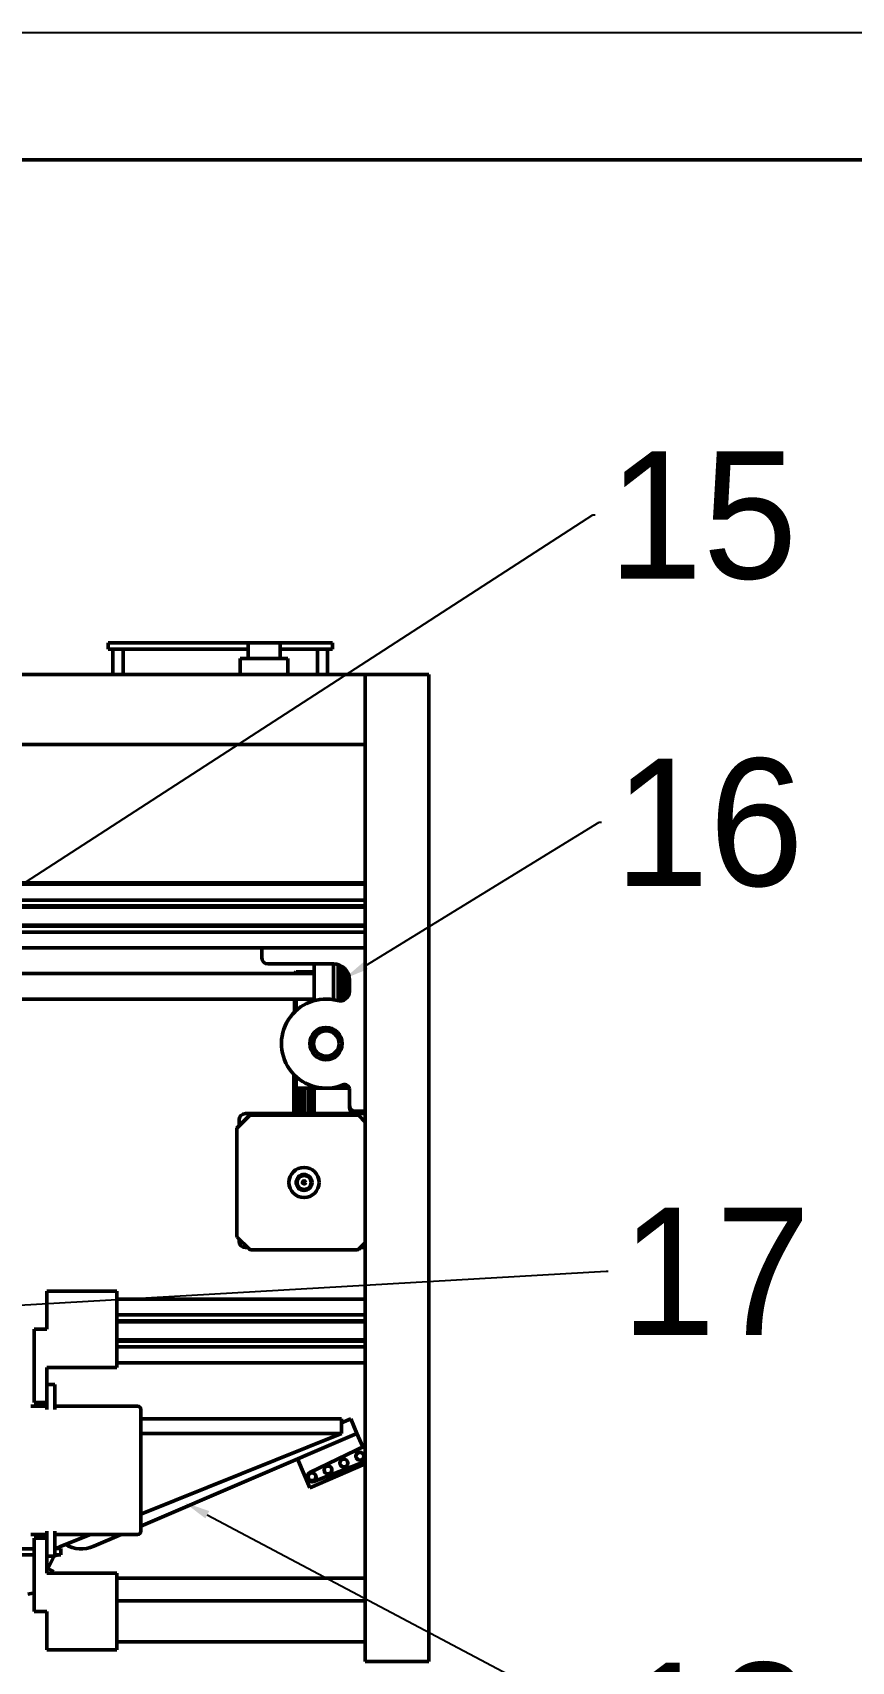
# Model space of a CAD drawing. Header units: millimetres. Extents: x 0 to 2215, y 0 to 863.
# Drawn here: x 1802 to 1930.6, y 607.7 to 863.5 of the extents above; entities that cross this region are included whole.
import ezdxf
from ezdxf import colors
from ezdxf.entities.mleader import LeaderData, LeaderLine
from ezdxf.math import Vec2, Vec3

# ---------------------------------------------------------------- set-up
doc = ezdxf.new("R2010")
doc.units = ezdxf.units.MM
doc.layers.add('粗实线层', color=7, linetype='Continuous', lineweight=50)
doc.layers.add('细实线层', color=7, linetype='Continuous')
doc.styles.get("Standard").update_dxf_attribs({"font": ''})
doc.styles.get('Standard').set_extended_font_data('汉仪长仿宋体')

msp = doc.modelspace()

# ---------------------------------------------------------------- linework, layer by layer
at = {"layer": '粗实线层', "color": 255, "lineweight": 13, "ltscale": 3}
msp.add_line((1045.51, 843.5), (2194.51, 843.5), dxfattribs=at)
at = {"layer": '粗实线层'}
for p, q in [((1813.85, 767.67), (1835.86, 767.67)), ((1813.85, 767.67), (1813.85, 766.67)), ((1835.86, 767.67), (1835.86, 765.17)), ((1835.86, 767.67), (1840.86, 767.67)), ((1840.86, 765.17), (1840.86, 767.67)), ((1840.86, 767.67), (1849.1, 767.67)), ((1849.1, 767.67), (1849.1, 766.67)), ((1813.85, 766.67), (1835.86, 766.67)), ((1814.62, 766.67), (1814.62, 762.67)), ((1816.22, 762.67), (1816.22, 766.67)), ((1834.61, 765.17), (1838.36, 765.17)), ((1834.61, 765.17), (1834.61, 762.67)), ((1838.36, 765.17), (1842.11, 765.17)), ((1840.86, 766.67), (1849.1, 766.67)), ((1842.11, 765.17), (1842.11, 762.67)), ((1846.73, 766.67), (1846.73, 762.67)), ((1848.33, 762.67), (1848.33, 766.67)), ((1674.25, 762.67), (1854.25, 762.67)), ((1854.25, 762.67), (1854.25, 761.67)), ((1854.25, 607.67), (1854.25, 762.67)), ((1854.25, 762.67), (1856.75, 762.67)), ((1856.75, 762.67), (1857.65, 762.67)), ((1857.65, 762.67), (1857.83, 762.67)), ((1857.83, 762.67), (1860.67, 762.67)), ((1860.67, 762.67), (1860.85, 762.67)), ((1860.85, 762.67), (1861.75, 762.67)), ((1861.75, 762.67), (1864.25, 762.67)), ((1864.25, 607.67), (1864.25, 762.67)), ((1854.25, 761.67), (1854.25, 759.17)), ((1854.25, 754.17), (1854.25, 751.67)), ((1674.25, 751.67), (1854.25, 751.67)), ((1674.25, 729.98), (1854.25, 729.98)), ((1674.25, 729.73), (1854.25, 729.73)), ((1854.25, 729.73), (1854.25, 727.23)), ((1674.25, 727.23), (1854.25, 727.23)), ((1674.25, 726.33), (1854.25, 726.33)), ((1674.25, 726.15), (1854.25, 726.15)), ((1674.25, 723.31), (1854.25, 723.31)), ((1674.25, 723.13), (1854.25, 723.13)), ((1674.25, 722.23), (1854.25, 722.23)), ((1854.25, 722.23), (1854.25, 719.73)), ((1674.25, 719.73), (1854.25, 719.73)), ((1837.98, 719.73), (1837.98, 718.23)), ((1854.25, 719.73), (1838.73, 719.73)), ((1854.25, 694.84), (1854.25, 719.73)), ((1838.98, 717.23), (1849.25, 717.23)), ((1846.25, 711.46), (1846.25, 717.23)), ((1849.25, 717.23), (1849.25, 711.61)), ((1850, 711.46), (1850, 717.11)), ((1851.05, 716.46), (1850, 716.46)), ((1851.06, 716.45), (1850, 716.45)), ((1851.15, 716.35), (1850, 716.35)), ((1846.25, 715.71), (1778.31, 715.71)), ((1843.38, 715.96), (1843.13, 715.71)), ((1843.38, 715.96), (1843.38, 715.71)), ((1843.38, 715.96), (1846.25, 715.96)), ((1851.22, 716.27), (1850, 716.27)), ((1851.4, 716), (1850, 716)), ((1851.41, 715.98), (1850, 715.98)), ((1851.49, 715.83), (1850, 715.83)), ((1851.6, 715.58), (1850, 715.58)), ((1851.66, 715.39), (1850, 715.39)), ((1851.71, 715.19), (1850, 715.19)), ((1851.74, 714.98), (1850, 714.98)), ((1851.75, 714.64), (1850, 714.64)), ((1851.75, 714.4), (1850, 714.4)), ((1851.75, 714.26), (1850, 714.26)), ((1851.75, 713.87), (1850, 713.87)), ((1851.75, 713.79), (1850, 713.79)), ((1851.75, 714.73), (1851.75, 712.92)), ((1778.31, 711.71), (1846.25, 711.71)), ((1843.13, 709.66), (1843.13, 711.71)), ((1843.38, 711.71), (1843.38, 709.89)), ((1851.75, 713.54), (1850, 713.54)), ((1851.75, 713.48), (1850, 713.48)), ((1851.75, 713.09), (1850, 713.09)), ((1851.75, 712.94), (1850, 712.94)), ((1851.73, 712.7), (1850, 712.7)), ((1851.64, 712.37), (1850, 712.37)), ((1851.54, 712.16), (1850, 712.16)), ((1851.4, 711.96), (1850, 711.96)), ((1851.22, 711.78), (1850, 711.78)), ((1850.81, 711.53), (1850, 711.53)), ((1843.03, 699.86), (1843.03, 693.73)), ((1843.13, 698.71), (1843.13, 699.76)), ((1843.13, 697.96), (1843.13, 698.71)), ((1843.38, 699.52), (1843.38, 698.71)), ((1843.38, 698.71), (1843.38, 697.71)), ((1843.13, 697.96), (1843.38, 697.71)), ((1848.48, 697.71), (1843.38, 697.71)), ((1843.63, 693.73), (1843.63, 697.71)), ((1843.9, 697.71), (1843.9, 693.73)), ((1844.5, 693.73), (1844.5, 697.71)), ((1844.78, 697.71), (1844.78, 693.73)), ((1845.38, 693.73), (1845.38, 697.71)), ((1845.65, 697.71), (1845.65, 693.73)), ((1846.25, 693.73), (1846.25, 697.71)), ((1848.48, 697.71), (1848.48, 697.72)), ((1848.48, 697.71), (1848.49, 697.72)), ((1848.65, 697.73), (1848.68, 697.71)), ((1848.68, 697.73), (1848.68, 697.71)), ((1851.73, 697.71), (1848.68, 697.71)), ((1851.75, 697.53), (1851.75, 695.09)), ((1834.14, 691.49), (1836.05, 693.4)), ((1835.44, 693.71), (1838.89, 693.71)), ((1836.23, 693.48), (1853.05, 693.48)), ((1842.39, 693.71), (1838.89, 693.71)), ((1842.39, 693.73), (1842.39, 693.48)), ((1842.39, 693.73), (1846.89, 693.73)), ((1846.89, 693.73), (1846.89, 693.48)), ((1850.1, 693.71), (1846.89, 693.71)), ((1850.1, 693.71), (1854.25, 693.71)), ((1851.75, 695.09), (1851.75, 694.71)), ((1852.75, 694.09), (1854.25, 694.09)), ((1853.23, 693.4), (1854.25, 692.38)), ((1834.06, 674.49), (1834.06, 691.32)), ((1834.44, 691.79), (1834.44, 692.71)), ((1836.05, 672.4), (1834.14, 674.31)), ((1834.44, 674.01), (1834.44, 673.66)), ((1854.25, 673.42), (1853.23, 672.4)), ((1835.44, 672.66), (1835.79, 672.66)), ((1853.05, 672.33), (1836.23, 672.33)), ((1854.25, 672.66), (1853.49, 672.66)), ((1804.25, 665.84), (1815.25, 665.84)), ((1804.25, 659.84), (1804.25, 665.84)), ((1815.25, 653.84), (1815.25, 665.84)), ((1854.25, 664.59), (1815.25, 664.59)), ((1854.25, 662.09), (1854.25, 664.59)), ((1854.25, 662.09), (1815.25, 662.09)), ((1854.25, 661.19), (1815.25, 661.19)), ((1854.25, 661.01), (1815.25, 661.01)), ((1802.25, 648.34), (1802.25, 659.84)), ((1802.25, 659.84), (1804.25, 659.84)), ((1854.25, 658.17), (1815.25, 658.17)), ((1854.25, 657.99), (1815.25, 657.99)), ((1854.25, 657.09), (1815.25, 657.09)), ((1854.25, 654.59), (1854.25, 657.09)), ((1804.25, 653.84), (1815.25, 653.84)), ((1804.25, 648.34), (1804.25, 653.84)), ((1854.25, 654.59), (1815.25, 654.59)), ((1804.25, 651.18), (1805.5, 651.18)), ((1805.5, 651.18), (1805.5, 650.68)), ((1805.5, 647.26), (1805.5, 650.68)), ((1801.75, 647.76), (1804.25, 647.76)), ((1802.25, 648.34), (1804.25, 648.34)), ((1804.25, 648.34), (1804.25, 647.26)), ((1805.5, 647.76), (1818.5, 647.76)), ((1819, 647.26), (1819, 628.11)), ((1819, 645.78), (1850.5, 645.78)), ((1850.5, 645.15), (1851.97, 645.78)), ((1850.5, 645.78), (1850.5, 643.48)), ((1851.97, 645.78), (1852.95, 643.48)), ((1819, 628.93), (1852.95, 643.48)), ((1819, 643.48), (1850.5, 643.48)), ((1850.5, 643.48), (1819, 630.8)), ((1853.86, 641.37), (1852.95, 643.48)), ((1854.25, 641.56), (1845.55, 637.37)), ((1843.6, 639.48), (1845.54, 634.95)), ((1845.54, 634.95), (1854.25, 638.69)), ((1854.25, 639.05), (1846.19, 635.91)), ((1846.06, 636.05), (1846.14, 636.08)), ((1804.25, 627.61), (1801.75, 627.61)), ((1802.25, 615.52), (1802.25, 627.02)), ((1802.25, 627.02), (1804.25, 627.02)), ((1804.25, 628.11), (1804.25, 627.02)), ((1804.25, 621.52), (1804.25, 627.02)), ((1805.5, 624.68), (1805.5, 628.11)), ((1818.5, 627.61), (1805.5, 627.61)), ((1811.08, 627.61), (1806.49, 625.76)), ((1811.6, 625.76), (1815.91, 627.61)), ((1764.5, 625.35), (1802.25, 625.35)), ((1802.25, 624.4), (1799.26, 624.4)), ((1806.45, 625.4), (1805.5, 625.4)), ((1805.5, 624.68), (1805.5, 624.18)), ((1806.45, 624.4), (1805.5, 624.4)), ((1806.45, 624.4), (1806.45, 625.4)), ((1805.5, 624.18), (1804.25, 624.18)), ((1804.25, 621.88), (1805.17, 623.83)), ((1805.33, 621.82), (1804.42, 622.25)), ((1805.33, 621.82), (1805.19, 621.52)), ((1804.25, 621.52), (1815.25, 621.52)), ((1815.25, 609.52), (1815.25, 621.52)), ((1854.25, 620.77), (1815.25, 620.77)), ((1854.25, 618.27), (1854.25, 620.77)), ((1854.25, 617.19), (1815.25, 617.19)), ((1802.25, 615.52), (1804.25, 615.52)), ((1804.25, 609.52), (1804.25, 615.52)), ((1854.25, 610.77), (1854.25, 613.27)), ((1804.25, 609.52), (1815.25, 609.52)), ((1854.25, 610.77), (1815.25, 610.77)), ((1854.25, 607.67), (1856.75, 607.67)), ((1856.75, 607.67), (1857.65, 607.67)), ((1857.65, 607.67), (1857.83, 607.67)), ((1857.83, 607.67), (1860.67, 607.67)), ((1860.67, 607.67), (1860.85, 607.67)), ((1860.85, 607.67), (1861.75, 607.67)), ((1861.75, 607.67), (1864.25, 607.67))]:
    msp.add_line(p, q, dxfattribs=at)
msp.add_lwpolyline([(2194.51, 42.5), (1045.51, 42.5), (1045.51, 843.5), (2194.51, 843.5)], close=True, dxfattribs=at)
at = {"layer": '粗实线层', "flags": 128}
for points in [[(1848.48, 697.72), (1848.52, 697.72), (1848.65, 697.73)], [(1845.29, 636.5), (1845.32, 636.41), (1845.34, 636.37)]]:
    msp.add_lwpolyline(points, dxfattribs=at)
at = {"layer": '粗实线层'}
for centre, radius in [((1848.08, 704.71), 2.55), ((1848.08, 704.71), 2.05), ((1848.13, 704.71), 2), ((1844.64, 682.9), 2.37), ((1844.64, 682.9), 1.25), ((1844.64, 682.9), 1.1), ((1844.64, 682.9), 0.25), ((1853.4, 639.91), 0.625), ((1845.9, 636.65), 0.625), ((1848.4, 637.74), 0.625), ((1850.9, 638.82), 0.625)]:
    msp.add_circle(centre, radius, dxfattribs=at)
for centre, radius, start, end in [((1838.98, 718.23), 1, 180, 270), ((1849.25, 714.73), 2.5, 0, 90), ((1848.08, 704.71), 7, 75.1741, 292.1739), ((1850.25, 712.92), 1.5, 255.1741, 0), ((1851, 697.53), 0.75, 0, 112.1739), ((1835.44, 692.71), 1, 90, 180), ((1836.23, 693.23), 0.25, 90, 135), ((1838.89, 692.71), 1, 50.4015, 90), ((1850.1, 692.71), 1, 104.4775, 129.5985), ((1850.1, 692.71), 1, 90, 104.4775), ((1852.75, 695.09), 1, 180, 270), ((1852.75, 694.71), 1, 180, 270), ((1853.05, 693.23), 0.25, 45, 90), ((1834.31, 691.32), 0.25, 135, 180), ((1834.31, 674.49), 0.25, 180, 225), ((1835.44, 673.66), 1, 180, 270), ((1836.23, 672.58), 0.25, 225, 270), ((1853.05, 672.58), 0.25, 270, 315), ((1818.5, 647.26), 0.5, 0, 90), ((1853.41, 639.87), 0.625, 25.0104, 201.392), ((1845.9, 636.65), 0.794, 115.7158, 291.2612), ((1848.39, 637.76), 0.625, 204.0212, 273.9088), ((1848.39, 637.76), 0.625, 204.642, 293.2016), ((1848.39, 637.76), 0.625, 293.2016, 22.0543), ((1850.89, 638.84), 0.625, 202.7744, 273.9088), ((1850.89, 638.84), 0.625, 204.2219, 293.2016), ((1850.89, 638.84), 0.625, 293.2016, 22.4686), ((1845.88, 636.69), 0.625, 204.7609, 293.2016), ((1845.88, 636.69), 0.625, 293.2016, 21.0792), ((1818.5, 628.11), 0.5, 270, 0), ((1806.08, 623.4), 1, 90, 125.2675), ((1809.63, 630.35), 5, 240.1004, 293.2016), ((1806.08, 623.4), 1, 128.2122, 154.5877), ((1801.26, 620.25), 2, 270, 299.6416)]:
    msp.add_arc(centre, radius, start, end, dxfattribs=at)
msp.add_ellipse((1806.49, 630.35), major_axis=(4.01, 4.24), ratio=0.658953, start_param=3.900854, end_param=4.10379, dxfattribs=at)
msp.add_open_spline([(1849.65, 693.48), (1849.65, 693.49), (1849.66, 693.55), (1849.72, 693.62), (1849.8, 693.66), (1849.85, 693.68)], degree=3, knots=[0, 0, 0, 0, 0.082967, 0.539782, 1, 1, 1, 1], dxfattribs=at)
at = {"layer": '细实线层', "color": 255, "ltscale": 3}
msp.add_line((1025.51, 863.5), (2214.51, 863.5), dxfattribs=at)

# ---------------------------------------------------------------- leaders
at = {"layer": '粗实线层'}
ml = msp.add_multileader_mtext('Standard', dxfattribs=at)
ml.set_content('15', color=256)
ml.set_leader_properties()
ml.build(insert=Vec2(0, 0))
ml.multileader.update_dxf_attribs({"text_right_attachment_type": 6, "dogleg_length": 0.36})
ctx = ml.context
ctx.base_point, ctx.char_height, ctx.plane_origin = Vec3(1890.37, 787.75), 20, Vec3(1772.52, 711.75)
ctx.right_attachment = 6
notes = []
notes.append((ctx, [(0, (1, 1, 0), (1890.01, 787.75), (1, 0), 0.36, [(0, [(1772.52, 711.75)], 0, [])])]))
ctx.mtext.insert, ctx.mtext.flow_direction = Vec3(1892.37, 797.75), 5
ml = msp.add_multileader_mtext('Standard', dxfattribs=at)
ml.set_content('16', color=256)
ml.set_leader_properties()
ml.build(insert=Vec2(0, 0))
ml.multileader.update_dxf_attribs({"text_right_attachment_type": 6, "dogleg_length": 0.36})
ctx = ml.context
ctx.base_point, ctx.char_height, ctx.plane_origin = Vec3(1891.37, 739.48), 20, Vec3(1850.92, 714.88)
ctx.right_attachment = 6
notes.append((ctx, [(0, (1, 1, 0), (1891.01, 739.48), (1, 0), 0.36, [(0, [(1850.92, 714.88)], 0, [])])]))
ctx.mtext.insert, ctx.mtext.flow_direction = Vec3(1893.37, 749.48), 5
ml = msp.add_multileader_mtext('Standard', dxfattribs=at)
ml.set_content('17', color=256)
ml.set_leader_properties()
ml.build(insert=Vec2(0, 0))
ml.multileader.update_dxf_attribs({"text_right_attachment_type": 6, "dogleg_length": 0.36})
ctx = ml.context
ctx.base_point, ctx.char_height, ctx.plane_origin = Vec3(1892.42, 668.96), 20, Vec3(1776.52, 662.3)
ctx.right_attachment = 6
notes.append((ctx, [(0, (1, 1, 0), (1892.06, 668.96), (1, 0), 0.36, [(0, [(1776.52, 662.3)], 0, [])])]))
ctx.mtext.insert, ctx.mtext.flow_direction = Vec3(1894.42, 678.96), 5
ml = msp.add_multileader_mtext('Standard', dxfattribs=at)
ml.set_content('18', color=256)
ml.set_leader_properties()
ml.build(insert=Vec2(0, 0))
ml.multileader.update_dxf_attribs({"text_right_attachment_type": 6, "dogleg_length": 0.36})
ctx = ml.context
ctx.base_point, ctx.char_height, ctx.plane_origin = Vec3(1892.55, 597.47), 20, Vec3(1825.91, 632.59)
ctx.right_attachment = 6
notes.append((ctx, [(0, (1, 1, 0), (1892.19, 597.47), (1, 0), 0.36, [(0, [(1825.91, 632.59)], 0, [])])]))
ctx.mtext.insert, ctx.mtext.flow_direction = Vec3(1894.55, 607.47), 5
for ctx, leaders in notes:
    for number, flags, end, landing, length, lines in leaders:
        leader = LeaderData()
        leader.index, (leader.has_last_leader_line, leader.has_dogleg_vector, leader.attachment_direction) = number, flags
        leader.last_leader_point, leader.dogleg_vector, leader.dogleg_length = Vec3(end), Vec3(landing), length
        for number, points, colour, breaks in lines:
            line = LeaderLine()
            line.index, line.vertices, line.color, line.breaks = number, Vec3.list(points), colors.encode_raw_color(colour), breaks
            leader.lines.append(line)
        ctx.leaders.append(leader)

doc.saveas('drawing.dxf')
